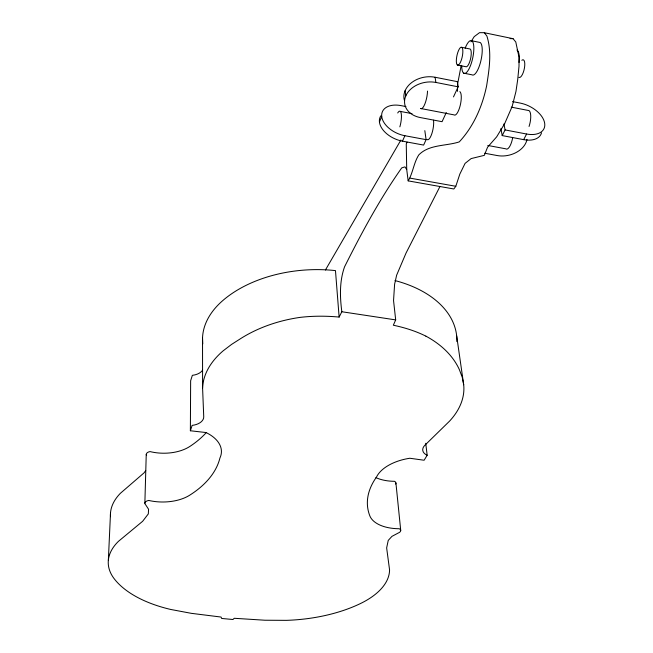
<?xml version="1.0" encoding="UTF-8"?>
<svg xmlns="http://www.w3.org/2000/svg" width="653" height="653" viewBox="0 0 653 653"><rect width="100%" height="100%" fill="white"/><g stroke="black" fill="none" stroke-linecap="round" stroke-linejoin="round"><path stroke-width="0.98" d="M425.732 443.305L427.16 455.255L424.115 460.243L409.831 458.251A40.682 22.716 -6 0 0 376.487 477.082A117.467 64.051 -7.5 0 0 369.851 515.903A34.585 18.806 -5.6 0 0 399.269 528.726A5.093 2.718 -5.3 0 1 398.069 533.117L391.955 536.358L388.233 540.423L386.649 547.916L389.563 569.84A83.429 42.853 -3.3 0 1 360.611 603.47A112.3 58.362 -2.9 0 1 286.381 620.35L264.914 620.228L234.272 618.285L232.941 619.509L221.645 618.456L221.089 617.052L191.288 613.33L170.849 609.486A113.94 59.652 -1.4 0 1 114.61 579.268A85.486 44.437 -0.8 0 1 118.454 541.337L142.64 521.29L148.321 513.903L148.582 509.267L145.684 504.834A5.363 2.947 0.5 0 1 148.753 500.451A36.331 20.398 0.3 0 0 189.623 495.243A127.09 73.16 2.3 0 0 219.93 457.998A42.641 24.651 0.1 0 0 206.022 432.547L190.374 430.76L190.643 380.732L192.349 375.336A13.803 8.603 0.3 0 0 202.552 370.259M144.86 503.275L146.239 454.464M457.459 91.33L457.688 83.6L461.198 65.365M108.349 560.356L110.528 512.67M484.314 32.715L513.054 38.682L515.788 42.004L519.037 57.35L519.004 66.231L517.731 79.413L515.952 91.493L512.164 106.455L504.671 123.637L496.664 136.852L487.579 147.17L484.33 155.349L471.123 158.589L465.083 163.381L459.818 174.122L455.81 186.276L453.843 188.978L408.166 180.873C413.014 172.906 413.667 162.94 418.785 154.924C429.094 144.272 446.023 146.223 459.263 141.889C473.694 126.396 482.412 106.276 486.648 85.698C489.195 69.259 492.019 52.297 486.885 36.021L484.314 32.715L479.539 32.65L474.217 36.641L470.952 41.816M190.374 430.76L192.129 425.381A14.178 8.579 -0.1 0 0 203.736 416.712L202.593 388.086L202.528 338.001A97.485 62.419 -3.2 0 1 222.534 300.788A111.206 70.883 -3.5 0 1 335.471 270.611L339.127 317.064C326.149 315.881 313.065 315.848 300.111 317.382A114.667 78.262 -6.1 0 0 241.055 338.352L231.57 344.409L223.171 350.816A100.211 62.288 -3.5 0 0 202.593 388.086M379.426 122.029L381.727 116.528M424.817 130.633L426.099 139.652L423.626 145.08L402.477 141.17L404.876 135.718A22.341 13.876 23.8 0 1 381.744 116.675A22.341 13.876 23.8 0 1 400.991 105.615L405.954 106.561M439.828 186.774L406.035 253.07L396.64 275.182L394.608 284.21L393.547 300.551L395.685 319.897L393.343 325.218C404.566 327.602 415.602 330.998 425.878 336.14M407.064 142.142L406.264 143.954L406.713 169.478L408.166 180.873M446.293 112.512L442.065 121.687L420.279 117.556A23.614 17.851 -10.5 0 1 405.88 95.713A23.614 17.851 -10.5 0 1 435.886 82.449L458.137 86.816L453.484 96.913M541.517 132.837A22.912 13.721 26.5 0 1 523.657 139.644L502.214 135.587L505.079 129.923L503.92 123.931M339.127 317.064L341.837 311.742C339.862 296.78 339.438 281.296 344.539 266.865C361.591 232.852 379.785 198.994 401.717 167.894L404.95 166.866L406.713 169.478M523.657 139.644L526.604 134.02A23.002 13.705 26.5 0 0 544.561 122.633A23.002 13.705 26.5 0 0 520.221 103.092L512.54 101.582M400.893 140.052L325.406 270.04M145.725 470.593L144.06 472.854L120.43 493.26A83.47 45.49 -0.6 0 0 110.488 516.678M510.042 38.609L513.054 38.682M341.837 311.742L395.685 319.897M410.002 178.13L455.81 186.276M404.876 135.718L426.099 139.652M484.722 153.235L497.235 155.553A22.161 16.007 -13.1 0 0 526.987 139.375M487.791 145.456L505.814 148.819A11.297 3.836 -78.3 0 0 512.67 137.677M505.079 129.923L526.604 134.02M400.346 111.41L412.01 113.63M511.242 107.141L529.02 110.602A11.868 4.13 -77.9 0 1 529.052 126.462M404.313 100.08A23.532 17.851 -10.5 0 1 411.953 82.368A23.532 17.851 -10.5 0 1 435.086 77.25L457.263 81.633L458.137 86.816M463.679 73.16L471.98 74.809A16.758 5.126 -77.8 0 0 480.69 61.57A16.758 5.126 -77.8 0 0 480.135 42.502L471.784 40.78M457.386 65.014L465.728 66.688A9.158 2.759 -77.9 0 0 470.413 59.439A9.158 2.759 -77.9 0 0 470.152 49.024L461.777 47.318A9.175 2.71 -78 0 0 456.398 59.292A9.175 2.71 -78 0 0 460.61 61.921A9.175 2.71 -78 0 0 461.777 47.318M427.16 455.255A13.525 7.869 -7 0 1 424.899 445.224L449.517 421.169A99.076 60.884 -5.3 0 0 463.695 384.756L462.242 377.279L459.418 369.753A113.908 77.234 -7.3 0 0 425.887 336.14M500.875 128.592L502.214 135.587M435.086 77.25L435.886 82.449M395.016 280.57A110.479 69.961 -4.7 0 1 456.676 335.92L463.695 384.756M405.097 90.726L405.791 95.926M395.93 483.057L400.73 530.448M202.528 338.001L202.765 343.935M375.94 477.645A33.736 19.215 -5.7 0 0 394.494 481.302A4.979 2.775 -5.4 0 1 395.661 484.093M456.676 335.92A96.415 61.056 -5.1 0 1 456.855 341.584M146.607 455.557A5.232 3.012 0.8 0 1 150.043 451.59A35.401 20.798 0.6 0 0 189.892 446.415A123.719 74.442 2.8 0 0 206.046 432.849M465.132 48.216A16.782 5.044 -77.9 0 1 473.564 44.535A16.782 5.044 -77.9 0 1 468.732 69.43A16.782 5.044 -77.9 0 1 461.712 65.831M521.829 60.296A9.069 3.036 -77.3 0 1 524.457 67.945A9.069 3.036 -77.3 0 1 518.915 77.364M516.964 50.077A16.643 5.485 -77.4 0 1 519.021 62.435M433.51 120.201A11.452 3.314 -79 0 1 431.804 133.759A11.452 3.314 -79 0 1 427.046 139.473M397.701 112.969A11.517 3.085 -79.2 0 1 401.277 113.793A11.517 3.085 -79.2 0 1 399.856 126.853M402.477 141.17A22.259 13.884 23.8 0 1 380.846 115.801M459.851 91.632A12.097 3.649 -78.4 0 1 460.153 105.696A12.097 3.649 -78.4 0 1 454.031 114.871L420.556 108.471A12.17 3.412 -78.7 0 0 424.891 103.933A12.17 3.412 -78.7 0 0 427.511 91.077"/></g></svg>
